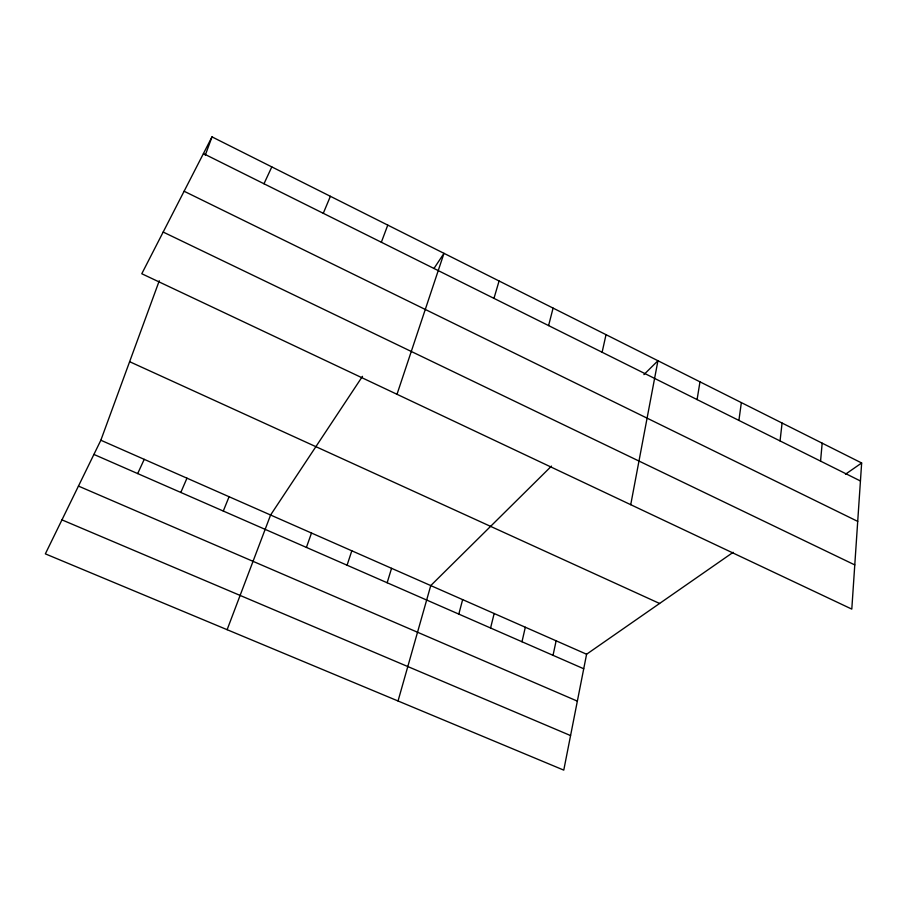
<?xml version="1.0" encoding="UTF-8"?>
<svg xmlns="http://www.w3.org/2000/svg" width="907" height="907" viewBox="0 0 907 907"><rect width="100%" height="100%" fill="white"/><g stroke="black" fill="none" stroke-linecap="round" stroke-linejoin="round"><path stroke-width="1.36" d="M861.65 462.989L851.798 609.107L141.787 273.744L212 136.878L861.65 462.989L845.471 474.236M820.563 461.119L822.173 443.172M780.054 440.927L782.083 423.047M738.899 420.429L741.348 402.606M697.086 399.59L699.977 381.836M630.728 504.689L657.938 360.737L643.913 374.614M733.162 552.318L586.591 654.23L563.769 770.122L45.35 553.86L100.847 440.235L159.281 280.751M553.032 655.342L556.127 640.807M602.112 352.267L606.023 334.672M521.99 641.748L525.323 627.236M490.574 628.007L494.168 613.506M548.588 325.59L553.089 308.097M458.806 614.107L462.649 599.629M398.037 700.986L430.757 585.582L551.49 466.096M493.964 298.369L499.077 280.989M387.153 582.748L391.563 568.315M347.075 565.208L351.814 550.798M397.005 394.284L443.988 253.336L433.954 268.483M306.407 547.42L311.498 533.033M205.265 155.256L212 136.878M381.348 242.248L387.765 225.117M227.124 629.685L270.592 515.017L362.483 376.337M223.292 511.038L229.086 496.73M323.277 213.315L330.386 196.309M180.81 492.444L186.967 478.182M137.683 473.579L144.224 459.35M263.982 183.77L271.805 166.899M61.948 519.87L570.571 735.577M78.456 486.084L577.351 701.134M93.92 454.43L583.723 668.765M100.847 440.235L586.591 654.23M129.622 361.689L659.593 603.472M163.169 232.056L854.779 564.914M184.11 191.252L857.716 521.389M203.429 153.589L860.437 480.982"/></g></svg>
